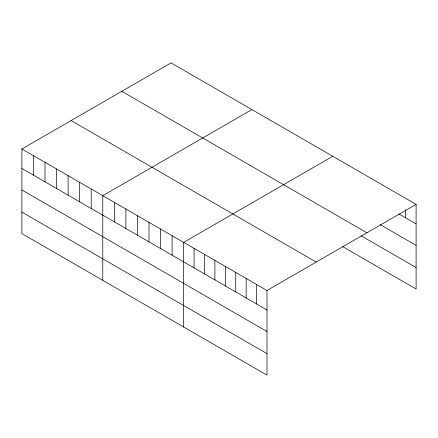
<?xml version="1.0" encoding="UTF-8"?>
<svg xmlns="http://www.w3.org/2000/svg" width="438" height="438" viewBox="0 0 438 438"><rect width="100%" height="100%" fill="white"/><g stroke="black" fill="none" stroke-linecap="round" stroke-linejoin="round"><path stroke-width="0.66" d="M21.9 148.986L266.977 290.476L266.977 375.114L21.9 233.618L21.9 148.986L171.023 62.886L416.1 204.382L416.1 289.014L342.034 246.255M251.899 109.582L102.777 195.676L102.777 280.315M332.776 156.273L183.648 242.367L183.648 327.005M266.977 290.476L416.1 204.382M398.739 213.87L416.1 223.895M380.222 224.672L416.1 245.384M121.813 91.301L366.891 232.792M361.126 235.786L416.1 267.525M71.109 120.57L316.187 262.066M21.9 168.493L266.977 309.989M21.9 189.988L266.977 331.478M21.9 212.129L266.977 353.619M405.687 209.807L405.687 217.878M256.558 284.465L256.558 303.972M246.145 278.448L246.145 297.96M235.726 272.436L235.726 291.949M225.313 266.424L225.313 285.932M214.899 260.407L214.899 279.92M204.48 254.396L204.48 273.909M194.067 248.384L194.067 267.892M172.096 235.699L172.096 255.212M160.543 229.03L160.543 248.538M148.991 222.356L148.991 241.869M137.433 215.688L137.433 235.201M125.881 209.019L125.881 228.526M114.329 202.345L114.329 221.858M91.219 189.008L91.219 208.515M79.667 182.334L79.667 201.847M68.114 175.665L68.114 195.178M56.562 168.997L56.562 188.504M45.005 162.323L45.005 181.836M33.452 155.654L33.452 175.167"/></g></svg>
